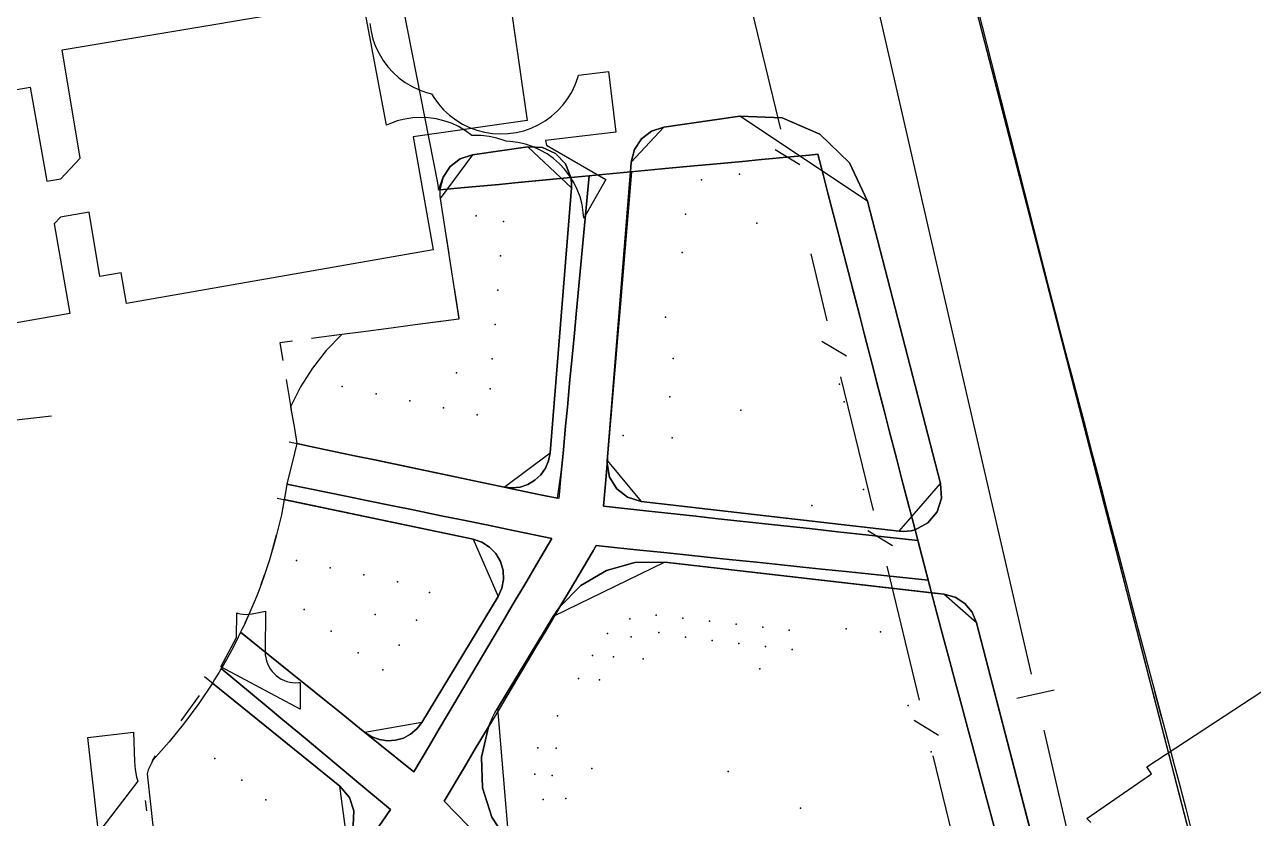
# Model space of a CAD drawing. Header units: metres. Extents: x 17314 to 17509, y 13897 to 14299.
# Drawn here: x 17433.1 to 17465.16, y 13985.26 to 14005.99 of the extents above; entities that cross this region are included whole.
import ezdxf

# ---------------------------------------------------------------- set-up
doc = ezdxf.new("R2010")
doc.units = ezdxf.units.M
for name, color, linetype in [('BUSH', 7, 'Continuous'), ('CURB', 7, 'Continuous'), ('ELECTR_CABLE', 7, 'Continuous'), ('ELECTR_CABLE_COMM', 7, 'Continuous'), ('GRASS', 7, 'Continuous'), ('GROUND', 7, 'Continuous'), ('ROAD', 7, 'Continuous'), ('SEWER', 7, 'Continuous'), ('SIDEWALK_PATH', 7, 'Continuous'), ('TREE', 7, 'Continuous'), ('WATER_PIPELINE', 7, 'Continuous')]:
    doc.layers.add(name, color=color, linetype=linetype)

msp = doc.modelspace()

# ---------------------------------------------------------------- linework, layer by layer
at = {"layer": 'BUSH'}
for p in [(17451.751, 14002.08), (17450.761, 14001.936), (17444.887, 14000.996), (17445.593, 14000.849), (17450.342, 14001.038), (17445.521, 13999.952), (17450.262, 14000.041), (17445.449, 13999.055), (17445.376, 13998.157), (17445.304, 13997.26), (17450.021, 13997.271), (17444.366, 13996.9), (17441.39, 13996.537), (17442.271, 13996.352), (17445.244, 13996.481), (17449.94, 13996.274), (17443.152, 13996.167), (17444.032, 13995.982), (17444.913, 13995.797), (17449.998, 13995.195), (17440.191, 13991.994), (17441.072, 13991.809), (17441.953, 13991.624), (17442.833, 13991.439), (17443.666, 13991.157), (17440.399, 13990.719), (17442.249, 13990.59), (17449.577, 13990.573), (17450.273, 13990.494), (17443.327, 13990.434), (17448.89, 13990.472), (17450.968, 13990.414), (17451.663, 13990.333), (17452.359, 13990.253), (17453.054, 13990.173), (17441.1, 13990.154), (17448.309, 13990.089), (17448.93, 13990.007), (17449.647, 13990.12), (17450.346, 13989.991), (17451.042, 13989.911), (17441.8, 13989.589), (17442.87, 13989.784), (17451.737, 13989.831), (17452.433, 13989.75), (17453.128, 13989.67), (17447.914, 13989.514), (17448.468, 13989.482), (17442.45, 13989.139), (17447.551, 13988.915), (17448.105, 13988.884), (17446.493, 13987.104), (17446.969, 13987.097), (17438.066, 13986.824), (17446.412, 13986.413), (17446.863, 13986.38), (17438.766, 13986.259), (17439.398, 13985.749), (17446.631, 13985.754), (17447.225, 13985.781)]:
    msp.add_point(p, dxfattribs=at)
at = {"layer": 'CURB'}
for points in [[(17468.708, 13964.699), (17413.628, 14177.812), (17409.56, 14179.827), (17391.346, 14172.16), (17389.512, 14169.307), (17396.492, 13931.016)], [(17458.728, 14003.372), (17458.695, 14003.501)], [(17440.003, 13995.091), (17445.611, 13993.913), (17446.813, 13994.812), (17447.37, 14001.726), (17446.23, 14002.796), (17444.79, 14002.587), (17443.945, 14001.445)], [(17451.828, 14002.418), (17451.069, 14002.347)], [(17453.085, 14002.537), (17452.326, 14002.465)], [(17453.935, 14002.076), (17453.799, 14002.605)], [(17447.829, 14002.04), (17447.378, 14001.998)], [(17450.571, 14002.3), (17449.812, 14002.228)], [(17445.48, 14001.818), (17444.577, 14001.733)], [(17446.88, 14001.951), (17445.977, 14001.865)], [(17444.079, 14001.686), (17443.91, 14001.67)], [(17454.251, 14000.853), (17454.06, 14001.592)], [(17444.099, 14000.448), (17444.168, 14000)], [(17454.472, 14000), (17454.376, 14000.369)], [(17459.589, 14000), (17459.5, 14000.341)], [(17444.305, 13999.11), (17444.427, 13998.32)], [(17454.893, 13998.372), (17454.695, 13999.135)], [(17443.954, 13998.237), (17443.161, 13998.132)], [(17441.377, 13997.895), (17440.583, 13997.789)], [(17442.665, 13998.066), (17441.872, 13997.96)], [(17455.215, 13997.125), (17455.018, 13997.888)], [(17440.088, 13997.724), (17439.76, 13997.68)], [(17439.76, 13997.68), (17439.838, 13997.217)], [(17439.922, 13996.724), (17440.056, 13995.935)], [(17455.537, 13995.878), (17455.35, 13996.601)], [(17455.859, 13994.631), (17455.662, 13995.394)], [(17456.182, 13993.384), (17455.984, 13994.147)], [(17439.695, 13993.623), (17444.807, 13992.549), (17445.456, 13991.052), (17443.465, 13987.768), (17441.982, 13987.508), (17438.737, 13990.125)], [(17439.607, 13992.402), (17439.677, 13992.664)], [(17461.529, 13992.584), (17461.513, 13992.645)], [(17439.563, 13992.25), (17439.607, 13992.402)], [(17439.272, 13991.368), (17439.364, 13991.624)], [(17438.854, 13990.368), (17438.919, 13990.512)], [(17456.894, 13990.657), (17457.078, 13989.972)], [(17457.207, 13989.489), (17457.39, 13988.804)], [(17436.974, 13980.241), (17436.992, 13980.057), (17437.892, 13979.809), (17441.509, 13984.736), (17441.33, 13986.106), (17437.795, 13988.957)], [(17462.774, 13987.875), (17462.59, 13988.569)], [(17437.187, 13987.814), (17437.667, 13988.472)], [(17457.833, 13987.153), (17458.016, 13986.468)], [(17436.428, 13986.74), (17436.45, 13986.784)], [(17436.45, 13986.784), (17436.52, 13986.899)], [(17436.289, 13985.459), (17436.257, 13985.729)], [(17458.145, 13985.985), (17458.329, 13985.3)]]:
    msp.add_lwpolyline(points, dxfattribs=at)
for points in [[(17449.184, 13993.538), (17455.919, 13992.76), (17457.002, 13994.003), (17455.096, 14001.378), (17451.762, 14003.597), (17449.782, 14003.31), (17448.929, 14002.401), (17448.302, 13994.611)], [(17452.915, 13976.306), (17458.478, 13969.868), (17459.703, 13969.638), (17460.774, 13970.206), (17462.274, 13973.608), (17457.941, 13990.372), (17457.088, 13991.115), (17449.804, 13991.956), (17446.895, 13990.532), (17445.44, 13988.132), (17445.735, 13984.615), (17449.646, 13980.089), (17450.402, 13980.743), (17453.671, 13976.96)]]:
    msp.add_lwpolyline(points, close=True, dxfattribs=at)
at = {"layer": 'ELECTR_CABLE'}
for points in [[(17442.11, 14006.017), (17442.14, 14005.813), (17442.19, 14005.613), (17442.26, 14005.419), (17442.348, 14005.233), (17442.454, 14005.056), (17442.576, 14004.891), (17442.715, 14004.738), (17442.867, 14004.599), (17443.033, 14004.477), (17443.21, 14004.371), (17443.396, 14004.283), (17443.59, 14004.213), (17443.719, 14004.181), (17443.775, 14004.085), (17443.896, 14003.918), (17444.033, 14003.764), (17444.185, 14003.625), (17444.349, 14003.5), (17444.525, 14003.393), (17444.711, 14003.303), (17444.904, 14003.232), (17445.103, 14003.18), (17445.307, 14003.148), (17445.513, 14003.135), (17445.719, 14003.144), (17445.923, 14003.172), (17446.123, 14003.22), (17446.318, 14003.288), (17446.505, 14003.374), (17446.683, 14003.479), (17446.849, 14003.6), (17447.003, 14003.737), (17447.143, 14003.888), (17447.267, 14004.053), (17447.375, 14004.228), (17447.465, 14004.414), (17447.536, 14004.607), (17447.553, 14004.671), (17448.333, 14004.766), (17448.524, 14003.183), (17446.692, 14002.962), (17446.715, 14002.841), (17448.269, 14001.941), (17447.689, 14000.939), (17447.679, 14001.086), (17447.646, 14001.289), (17447.593, 14001.489), (17447.521, 14001.682), (17447.43, 14001.867), (17447.321, 14002.042), (17447.196, 14002.205), (17447.055, 14002.356), (17446.9, 14002.492), (17446.733, 14002.612), (17446.554, 14002.715), (17446.367, 14002.801), (17446.172, 14002.867), (17445.971, 14002.914), (17445.767, 14002.941), (17445.663, 14002.945), (17445.617, 14002.964), (17445.421, 14003.026), (17445.219, 14003.069), (17445.014, 14003.092), (17444.808, 14003.094), (17444.775, 14003.091), (17444.767, 14003.098), (17444.601, 14003.22), (17444.424, 14003.325), (17444.237, 14003.412), (17444.043, 14003.48), (17443.842, 14003.529), (17443.638, 14003.558), (17443.432, 14003.567), (17443.227, 14003.556), (17443.023, 14003.524), (17442.823, 14003.473), (17442.63, 14003.402), (17442.545, 14003.362), (17441.933, 14006.589)], [(17431.252, 13995.486), (17433.804, 13995.772)]]:
    msp.add_lwpolyline(points, dxfattribs=at)
for points in [[(17438.223, 13989.216), (17438.633, 13989.985), (17438.636, 13990.629), (17438.652, 13990.624), (17438.728, 13990.604), (17438.805, 13990.592), (17438.884, 13990.588), (17438.962, 13990.591), (17439.04, 13990.602), (17439.384, 13990.669), (17439.378, 13989.61), (17439.382, 13989.531), (17439.393, 13989.453), (17439.411, 13989.377), (17439.437, 13989.303), (17439.471, 13989.232), (17439.511, 13989.164), (17439.557, 13989.101), (17439.609, 13989.043), (17439.667, 13988.99), (17439.73, 13988.942), (17439.797, 13988.902), (17439.868, 13988.868), (17439.942, 13988.841), (17440.018, 13988.821), (17440.095, 13988.81), (17440.174, 13988.805), (17440.252, 13988.809), (17440.293, 13988.815), (17440.29, 13988.116)], [(17434.753, 13987.377), (17435.939, 13987.51), (17435.967, 13986.747), (17435.985, 13986.541), (17436.023, 13986.339), (17436.053, 13986.234), (17435.032, 13984.891)]]:
    msp.add_lwpolyline(points, close=True, dxfattribs=at)
at = {"layer": 'ELECTR_CABLE_COMM'}
for points in [[(17451.95, 14006.866), (17452.827, 14003.26)], [(17452.684, 14002.726), (17453.324, 14002.337)], [(17454.044, 13998.253), (17453.62, 14000)], [(17454.542, 13997.33), (17453.902, 13997.719)], [(17455.248, 13993.302), (17454.399, 13996.796)], [(17455.746, 13992.378), (17455.106, 13992.768)], [(17456.452, 13988.351), (17455.603, 13991.845)], [(17456.95, 13987.427), (17456.309, 13987.817)], [(17457.656, 13983.4), (17456.807, 13986.894)]]:
    msp.add_lwpolyline(points, dxfattribs=at)
at = {"layer": 'GRASS'}
for points in [[(17455.096, 14001.378), (17454.627, 14002.381), (17453.854, 14003.125), (17452.868, 14003.551), (17451.762, 14003.597), (17449.782, 14003.31), (17449.46, 14003.205), (17449.197, 14003.005), (17449.013, 14002.73), (17448.929, 14002.401), (17448.908, 14002.142), (17449.812, 14002.228), (17450.571, 14002.3), (17451.069, 14002.347), (17451.828, 14002.418), (17452.326, 14002.465), (17453.085, 14002.537), (17453.583, 14002.584), (17453.799, 14002.605), (17453.935, 14002.076), (17454.06, 14001.592), (17454.251, 14000.853), (17454.893, 13998.372), (17455.018, 13997.888), (17455.215, 13997.125), (17455.34, 13996.641), (17455.537, 13995.878), (17455.662, 13995.394), (17455.859, 13994.631), (17455.984, 13994.147), (17456.336, 13992.8), (17456.672, 13992.983), (17456.909, 13993.269), (17457.026, 13993.621), (17457.002, 13994.003)], [(17444.79, 14002.587), (17444.466, 14002.482), (17444.202, 14002.28), (17444.019, 14002.003), (17443.936, 14001.672), (17444.577, 14001.733), (17445.48, 14001.818), (17445.977, 14001.865), (17447.355, 14001.996), (17447.211, 14002.353), (17446.953, 14002.621), (17446.614, 14002.777), (17446.23, 14002.796)], [(17455.537, 13995.878), (17455.35, 13996.601), (17455.215, 13997.125), (17455.018, 13997.888), (17454.893, 13998.372), (17454.251, 14000.853), (17454.06, 14001.592), (17453.935, 14002.076), (17453.799, 14002.605), (17453.583, 14002.584), (17453.085, 14002.537), (17452.326, 14002.465), (17451.828, 14002.418), (17451.069, 14002.347), (17450.571, 14002.3), (17449.812, 14002.228), (17448.934, 14002.145), (17448.621, 13998.398), (17448.58, 13997.9), (17448.518, 13997.164), (17448.477, 13996.666), (17448.415, 13995.931), (17448.374, 13995.432), (17448.312, 13994.697), (17448.299, 13994.533), (17448.365, 13994.171), (17448.551, 13993.867), (17448.832, 13993.646), (17449.184, 13993.538), (17455.919, 13992.76), (17456.025, 13992.753), (17456.13, 13992.758), (17456.234, 13992.773), (17456.336, 13992.8), (17455.984, 13994.147), (17455.859, 13994.631), (17455.662, 13995.394)], [(17447.37, 14001.726), (17447.373, 14001.794), (17447.371, 14001.861), (17447.365, 14001.929), (17447.355, 14001.996), (17445.977, 14001.865), (17445.48, 14001.818), (17444.577, 14001.733), (17443.936, 14001.672), (17443.933, 14001.616), (17443.934, 14001.559), (17443.938, 14001.502), (17443.945, 14001.445), (17444.43, 13998.3), (17443.161, 13998.132), (17442.665, 13998.066), (17441.872, 13997.96), (17441.377, 13997.895), (17440.972, 13997.477), (17440.613, 13997.021), (17440.302, 13996.53), (17440.043, 13996.009), (17440.139, 13995.442), (17440.206, 13995.048), (17440.557, 13994.974), (17441.047, 13994.871), (17441.749, 13994.724), (17442.239, 13994.621), (17442.942, 13994.474), (17443.431, 13994.371), (17444.134, 13994.223), (17444.623, 13994.121), (17445.326, 13993.973), (17445.611, 13993.913), (17445.823, 13993.892), (17446.032, 13993.915), (17446.232, 13993.982), (17446.415, 13994.091), (17446.571, 13994.236), (17446.692, 13994.408), (17446.773, 13994.602), (17446.813, 13994.812)], [(17445.456, 13991.052), (17445.555, 13991.271), (17445.599, 13991.503), (17445.587, 13991.739), (17445.519, 13991.969), (17445.398, 13992.176), (17445.233, 13992.346), (17445.034, 13992.472), (17444.807, 13992.549), (17439.876, 13993.585), (17439.805, 13993.191), (17439.677, 13992.664), (17439.607, 13992.402), (17439.493, 13992.01), (17439.364, 13991.624), (17439.272, 13991.368), (17439.175, 13991.115), (17439.117, 13990.971), (17438.919, 13990.512), (17438.817, 13990.294), (17438.777, 13990.209), (17438.737, 13990.125), (17439.998, 13989.108), (17440.387, 13988.794), (17440.969, 13988.325), (17441.358, 13988.011), (17441.939, 13987.542), (17441.982, 13987.508), (17442.161, 13987.392), (17442.36, 13987.318), (17442.569, 13987.287), (17442.782, 13987.301), (17442.988, 13987.36), (17443.174, 13987.461), (17443.335, 13987.598), (17443.465, 13987.768)], [(17457.941, 13990.372), (17457.822, 13990.65), (17457.63, 13990.876), (17457.38, 13991.035), (17457.088, 13991.115), (17456.765, 13991.152), (17456.894, 13990.657), (17457.078, 13989.972), (17457.207, 13989.489), (17457.39, 13988.804), (17457.52, 13988.321), (17457.703, 13987.636), (17457.833, 13987.153), (17458.016, 13986.468), (17458.145, 13985.985), (17458.329, 13985.3), (17458.458, 13984.817), (17458.634, 13984.16), (17458.759, 13983.685), (17459.612, 13983.905)], [(17436.992, 13980.057), (17437.029, 13979.91), (17437.106, 13979.783), (17437.218, 13979.685), (17437.356, 13979.623), (17437.507, 13979.605), (17437.653, 13979.632), (17437.785, 13979.701), (17437.892, 13979.809), (17441.509, 13984.736), (17441.673, 13985.084), (17441.694, 13985.457), (17441.578, 13985.811), (17441.33, 13986.106), (17438, 13988.792), (17437.65, 13988.265), (17437.275, 13987.755), (17436.877, 13987.264), (17436.455, 13986.792), (17436.324, 13986.532), (17436.3, 13986.423), (17436.974, 13980.241)]]:
    msp.add_lwpolyline(points, close=True, dxfattribs=at)
msp.add_lwpolyline([(17458.458, 13984.817), (17458.329, 13985.3), (17458.145, 13985.985), (17458.016, 13986.468), (17457.833, 13987.153), (17457.703, 13987.636), (17457.52, 13988.321), (17457.39, 13988.804), (17457.207, 13989.489), (17457.078, 13989.972), (17456.894, 13990.657), (17456.765, 13991.152), (17449.804, 13991.956), (17449.021, 13991.944), (17448.28, 13991.734), (17447.617, 13991.343), (17447.067, 13990.785), (17446.697, 13990.163), (17446.442, 13989.733), (17446.076, 13989.119), (17445.821, 13988.689), (17445.456, 13988.075), (17445.204, 13987.651), (17445.018, 13986.859), (17445.05, 13986.06), (17445.291, 13985.297), (17445.735, 13984.615)], dxfattribs=at)
at = {"layer": 'GROUND'}
for points in [[(17468.288, 13966.321), (17463.486, 13984.904), (17439.036, 14079.504)], [(17456.971, 14010.329), (17459.807, 13999.169), (17459.989, 13998.475), (17460.116, 13997.991), (17460.298, 13997.297), (17460.425, 13996.814), (17460.607, 13996.119), (17460.734, 13995.636), (17460.806, 13995.361), (17460.916, 13994.941), (17461.041, 13994.457), (17461.222, 13993.763), (17461.348, 13993.279), (17461.513, 13992.645), (17461.529, 13992.584), (17461.657, 13992.101), (17461.84, 13991.407), (17461.968, 13990.924), (17462.151, 13990.23), (17462.279, 13989.746), (17462.463, 13989.053), (17462.59, 13988.569), (17462.774, 13987.875), (17462.902, 13987.392), (17463.085, 13986.698), (17463.213, 13986.215), (17463.396, 13985.521), (17463.524, 13985.037)], [(17442.984, 14006.368), (17443.872, 14001.861), (17443.902, 14001.669), (17444.019, 14002.003), (17444.202, 14002.28), (17444.466, 14002.482), (17444.79, 14002.587), (17446.23, 14002.796), (17446.614, 14002.777), (17446.953, 14002.621), (17447.211, 14002.353), (17447.355, 14001.996), (17447.365, 14001.929), (17447.371, 14001.861), (17447.373, 14001.794), (17447.37, 14001.726), (17446.813, 13994.812), (17446.773, 13994.602), (17446.692, 13994.408), (17446.571, 13994.236), (17446.415, 13994.091), (17446.232, 13993.982), (17446.032, 13993.915), (17445.823, 13993.892), (17445.611, 13993.913), (17445.326, 13993.973), (17444.623, 13994.121), (17444.134, 13994.223), (17443.431, 13994.371), (17442.942, 13994.474), (17442.239, 13994.621), (17441.749, 13994.724), (17441.047, 13994.871), (17440.557, 13994.974), (17440.206, 13995.048), (17440.145, 13994.802), (17439.943, 13993.991), (17439.901, 13993.724), (17439.876, 13993.585), (17444.807, 13992.549), (17445.034, 13992.472), (17445.233, 13992.346), (17445.398, 13992.176), (17445.519, 13991.969), (17445.587, 13991.739), (17445.599, 13991.503), (17445.555, 13991.271), (17445.456, 13991.052), (17443.465, 13987.768), (17443.335, 13987.598), (17443.174, 13987.461), (17442.988, 13987.36), (17442.782, 13987.301), (17442.569, 13987.287), (17442.36, 13987.318), (17442.161, 13987.392), (17441.982, 13987.508), (17441.939, 13987.542), (17441.358, 13988.011), (17440.969, 13988.325), (17440.387, 13988.794), (17439.998, 13989.108), (17438.737, 13990.125), (17438.619, 13989.884), (17438.495, 13989.646), (17438.367, 13989.411), (17438.234, 13989.178), (17438.177, 13989.081), (17438.119, 13988.984), (17438.06, 13988.888), (17438, 13988.792), (17441.33, 13986.106), (17441.578, 13985.811), (17441.694, 13985.457), (17441.673, 13985.084)], [(17445.735, 13984.615), (17445.291, 13985.297), (17445.05, 13986.06), (17445.018, 13986.859), (17445.204, 13987.651), (17445.255, 13987.775), (17445.311, 13987.897), (17445.373, 13988.016), (17445.44, 13988.132), (17446.895, 13990.532), (17446.935, 13990.597), (17446.978, 13990.661), (17447.022, 13990.724), (17447.067, 13990.785), (17447.617, 13991.343), (17448.28, 13991.734), (17449.021, 13991.944), (17449.804, 13991.956), (17456.765, 13991.152), (17457.088, 13991.115), (17457.38, 13991.035), (17457.63, 13990.876), (17457.822, 13990.65), (17457.941, 13990.372), (17459.612, 13983.905)]]:
    msp.add_lwpolyline(points, dxfattribs=at)
msp.add_lwpolyline([(17448.3, 13994.592), (17448.908, 14002.142), (17448.929, 14002.401), (17449.013, 14002.73), (17449.197, 14003.005), (17449.46, 14003.205), (17449.782, 14003.31), (17451.762, 14003.597), (17452.868, 14003.551), (17453.854, 14003.125), (17454.627, 14002.381), (17455.096, 14001.378), (17457.002, 13994.003), (17457.026, 13993.621), (17456.909, 13993.269), (17456.672, 13992.983), (17456.336, 13992.8), (17456.234, 13992.773), (17456.13, 13992.758), (17456.025, 13992.753), (17455.919, 13992.76), (17449.184, 13993.538), (17448.832, 13993.646), (17448.551, 13993.867), (17448.365, 13994.171), (17448.299, 13994.533)], close=True, dxfattribs=at)
at = {"layer": 'ROAD'}
msp.add_lwpolyline([(17456.971, 14010.329), (17459.807, 13999.169), (17459.989, 13998.475), (17460.116, 13997.991), (17460.298, 13997.297), (17460.425, 13996.814), (17460.607, 13996.119), (17460.734, 13995.636), (17460.806, 13995.361), (17460.916, 13994.941), (17461.041, 13994.457), (17461.222, 13993.763), (17461.348, 13993.279), (17461.513, 13992.645), (17461.529, 13992.584), (17461.657, 13992.101), (17461.84, 13991.407), (17461.968, 13990.924), (17462.151, 13990.23), (17462.279, 13989.746), (17462.463, 13989.053), (17462.59, 13988.569), (17462.774, 13987.875), (17462.902, 13987.392), (17463.085, 13986.698), (17463.213, 13986.215), (17463.396, 13985.521), (17463.524, 13985.037)], dxfattribs=at)
at = {"layer": 'SEWER'}
for points in [[(17425.25, 14002.956), (17433.248, 14004.356), (17433.678, 14001.9), (17434.044, 14001.964), (17434.553, 14002.498), (17434.081, 14005.331), (17439.752, 14006.276), (17438.734, 14013.412), (17441.203, 14013.764), (17441.151, 14014.132), (17440.167, 14015.132), (17438.523, 14014.897), (17437.36, 14023.053), (17437.38, 14022.843), (17436.019, 14022.717), (17435.789, 14025.2), (17435.529, 14025.176), (17436.058, 14020.412), (17428.501, 14019.572)], [(17445.665, 14007.306), (17446.21, 14003.484), (17443.24, 14003.06), (17443.758, 14000.105), (17435.76, 13998.705), (17435.62, 13999.504), (17435.068, 13999.412), (17434.788, 14001.089), (17434.037, 14000.957), (17433.873, 14000.785), (17434.283, 13998.446), (17426.295, 13997.047)], [(17460.917, 13985.155), (17460.817, 13985.263), (17462.502, 13986.424), (17462.382, 13986.607), (17467.398, 13989.898)]]:
    msp.add_lwpolyline(points, dxfattribs=at)
at = {"layer": 'SIDEWALK_PATH'}
for points in [[(17463.486, 13984.904), (17439.036, 14079.504)], [(17442.984, 14006.368), (17443.872, 14001.861), (17443.902, 14001.669), (17444.019, 14002.003), (17444.202, 14002.28), (17444.466, 14002.482), (17444.79, 14002.587), (17446.23, 14002.796), (17446.614, 14002.777), (17446.953, 14002.621), (17447.211, 14002.353), (17447.355, 14001.996), (17448.908, 14002.142), (17448.929, 14002.401), (17449.013, 14002.73), (17449.197, 14003.005), (17449.46, 14003.205), (17449.782, 14003.31), (17451.762, 14003.597), (17452.868, 14003.551), (17453.854, 14003.125), (17454.627, 14002.381), (17455.096, 14001.378), (17457.002, 13994.003), (17457.026, 13993.621), (17456.909, 13993.269), (17456.672, 13992.983), (17456.336, 13992.8), (17456.765, 13991.152), (17457.088, 13991.115), (17457.38, 13991.035), (17457.63, 13990.876), (17457.822, 13990.65), (17457.941, 13990.372), (17459.612, 13983.905)], [(17444.672, 13985.066), (17444.052, 13985.713), (17444.58, 13986.601), (17444.835, 13987.031), (17445.204, 13987.651), (17445.255, 13987.775), (17445.311, 13987.897), (17445.373, 13988.016), (17445.44, 13988.132), (17446.895, 13990.532), (17446.935, 13990.597), (17446.978, 13990.661), (17447.022, 13990.724), (17447.067, 13990.785), (17447.318, 13991.207), (17447.683, 13991.821), (17447.938, 13992.251), (17448.018, 13992.385), (17448.573, 13992.327), (17449.07, 13992.275), (17449.781, 13992.201), (17450.278, 13992.149), (17450.989, 13992.075), (17451.486, 13992.024), (17452.197, 13991.95), (17452.694, 13991.898), (17453.405, 13991.824), (17453.902, 13991.772), (17454.613, 13991.698), (17455.11, 13991.646), (17456.679, 13991.482), (17456.409, 13992.518), (17454.808, 13992.693), (17454.311, 13992.747), (17453.577, 13992.828), (17453.08, 13992.882), (17452.346, 13992.962), (17451.849, 13993.016), (17451.115, 13993.096), (17450.618, 13993.151), (17449.884, 13993.231), (17449.387, 13993.285), (17448.205, 13993.414), (17448.271, 13994.198), (17448.299, 13994.533), (17448.3, 13994.592), (17448.908, 14002.142), (17447.829, 14002.04), (17447.491, 13998.43), (17447.445, 13997.932), (17447.378, 13997.217), (17447.331, 13996.719), (17447.265, 13996.004), (17447.218, 13995.506), (17447.151, 13994.791), (17447.105, 13994.294), (17447.041, 13993.613), (17446.518, 13993.723), (17445.815, 13993.87), (17445.611, 13993.913), (17445.326, 13993.973), (17444.623, 13994.121), (17444.134, 13994.223), (17443.431, 13994.371), (17442.942, 13994.474), (17442.239, 13994.621), (17441.749, 13994.724), (17441.047, 13994.871), (17440.557, 13994.974), (17440.206, 13995.048), (17440.145, 13994.802), (17439.943, 13993.991), (17441.53, 13993.666), (17442.02, 13993.566), (17442.752, 13993.416), (17443.242, 13993.316), (17443.973, 13993.166), (17444.463, 13993.066), (17445.195, 13992.916), (17445.685, 13992.816), (17446.86, 13992.575), (17446.456, 13991.892), (17446.202, 13991.461), (17445.822, 13990.818), (17445.567, 13990.388), (17445.187, 13989.745), (17444.933, 13989.315), (17444.553, 13988.672), (17444.299, 13988.241), (17443.919, 13987.598), (17443.664, 13987.168), (17443.257, 13986.479), (17442.328, 13987.228), (17441.982, 13987.508), (17441.939, 13987.542), (17441.358, 13988.011), (17440.969, 13988.325), (17440.387, 13988.794), (17439.998, 13989.108), (17438.737, 13990.125), (17438.619, 13989.884), (17438.495, 13989.646), (17438.367, 13989.411), (17438.234, 13989.178), (17439.456, 13988.158), (17439.839, 13987.837), (17440.419, 13987.353), (17440.803, 13987.032), (17441.383, 13986.548), (17441.766, 13986.227), (17442.644, 13985.494), (17442.156, 13984.776)], [(17442.156, 13984.776), (17442.644, 13985.494), (17441.766, 13986.227), (17441.383, 13986.548), (17440.803, 13987.032), (17440.419, 13987.353), (17439.839, 13987.837), (17439.456, 13988.158), (17438.234, 13989.178), (17438.177, 13989.081), (17438.119, 13988.984), (17438.06, 13988.888), (17438, 13988.792), (17441.33, 13986.106), (17441.578, 13985.811), (17441.694, 13985.457), (17441.673, 13985.084)]]:
    msp.add_lwpolyline(points, dxfattribs=at)
for points in [[(17447.105, 13994.294), (17447.151, 13994.791), (17447.218, 13995.506), (17447.265, 13996.004), (17447.331, 13996.719), (17447.378, 13997.217), (17447.445, 13997.932), (17447.491, 13998.43), (17447.829, 14002.04), (17447.355, 14001.996), (17447.365, 14001.929), (17447.371, 14001.861), (17447.373, 14001.794), (17447.37, 14001.726), (17446.813, 13994.812), (17446.773, 13994.602), (17446.692, 13994.408), (17446.571, 13994.236), (17446.415, 13994.091), (17446.232, 13993.982), (17446.032, 13993.915), (17445.823, 13993.892), (17445.611, 13993.913), (17445.815, 13993.87), (17446.518, 13993.723), (17447.007, 13993.62)], [(17448.299, 13994.533), (17448.271, 13994.198), (17448.205, 13993.414), (17449.387, 13993.285), (17449.884, 13993.231), (17450.618, 13993.151), (17451.115, 13993.096), (17451.849, 13993.016), (17452.346, 13992.962), (17453.08, 13992.882), (17453.577, 13992.828), (17454.311, 13992.747), (17454.808, 13992.693), (17456.409, 13992.518), (17456.336, 13992.8), (17456.234, 13992.773), (17456.13, 13992.758), (17456.025, 13992.753), (17455.919, 13992.76), (17449.184, 13993.538), (17448.832, 13993.646), (17448.551, 13993.867), (17448.365, 13994.171)], [(17443.664, 13987.168), (17443.919, 13987.598), (17444.299, 13988.241), (17444.553, 13988.672), (17444.933, 13989.315), (17445.187, 13989.745), (17445.567, 13990.388), (17445.822, 13990.818), (17446.202, 13991.461), (17446.456, 13991.892), (17446.86, 13992.575), (17445.685, 13992.816), (17445.195, 13992.916), (17444.463, 13993.066), (17443.973, 13993.166), (17443.242, 13993.316), (17442.752, 13993.416), (17442.02, 13993.566), (17441.53, 13993.666), (17439.943, 13993.991), (17439.901, 13993.724), (17439.876, 13993.585), (17444.807, 13992.549), (17445.034, 13992.472), (17445.233, 13992.346), (17445.398, 13992.176), (17445.519, 13991.969), (17445.587, 13991.739), (17445.599, 13991.503), (17445.555, 13991.271), (17445.456, 13991.052), (17443.465, 13987.768), (17443.335, 13987.598), (17443.174, 13987.461), (17442.988, 13987.36), (17442.782, 13987.301), (17442.569, 13987.287), (17442.36, 13987.318), (17442.161, 13987.392), (17441.982, 13987.508), (17442.328, 13987.228), (17443.257, 13986.479)], [(17450.989, 13992.075), (17450.278, 13992.149), (17449.781, 13992.201), (17449.07, 13992.275), (17448.573, 13992.327), (17448.018, 13992.385), (17447.938, 13992.251), (17447.683, 13991.821), (17447.318, 13991.207), (17447.067, 13990.785), (17447.617, 13991.343), (17448.28, 13991.734), (17449.021, 13991.944), (17449.804, 13991.956), (17456.765, 13991.152), (17456.679, 13991.482), (17455.11, 13991.646), (17454.613, 13991.698), (17453.902, 13991.772), (17453.405, 13991.824), (17452.694, 13991.898), (17452.197, 13991.95), (17451.486, 13992.024)], [(17445.204, 13987.651), (17444.835, 13987.031), (17444.58, 13986.601), (17444.052, 13985.713), (17444.672, 13985.066), (17445.018, 13984.705), (17445.372, 13984.335), (17445.508, 13984.186), (17445.845, 13983.816), (17446.326, 13983.288), (17446.663, 13982.919), (17447.145, 13982.391), (17447.481, 13982.021), (17447.963, 13981.493), (17448.3, 13981.124), (17448.4, 13981.013), (17448.766, 13981.108), (17445.735, 13984.615), (17445.291, 13985.297), (17445.05, 13986.06), (17445.018, 13986.859)]]:
    msp.add_lwpolyline(points, close=True, dxfattribs=at)
at = {"layer": 'TREE'}
for p in [(17452.206, 14000.809), (17449.826, 13998.346), (17454.364, 13996.605), (17454.488, 13996.14), (17451.787, 13995.919), (17448.719, 13995.264), (17454.988, 13993.854), (17453.638, 13993.43), (17454.54, 13990.212), (17455.435, 13990.134), (17449.24, 13989.425), (17452.284, 13989.165), (17447.007, 13987.937), (17456.152, 13988.213), (17456.756, 13986.997), (17447.905, 13986.568), (17451.462, 13986.483), (17453.346, 13985.532)]:
    msp.add_point(p, dxfattribs=at)
at = {"layer": 'WATER_PIPELINE'}
for points in [[(17454.287, 14011.146), (17456.833, 14000)], [(17456.833, 14000), (17459.36, 13989.029)], [(17459.966, 13988.613), (17458.994, 13988.389)], [(17459.697, 13987.568), (17462.224, 13976.597)]]:
    msp.add_lwpolyline(points, dxfattribs=at)

doc.saveas('drawing.dxf')
